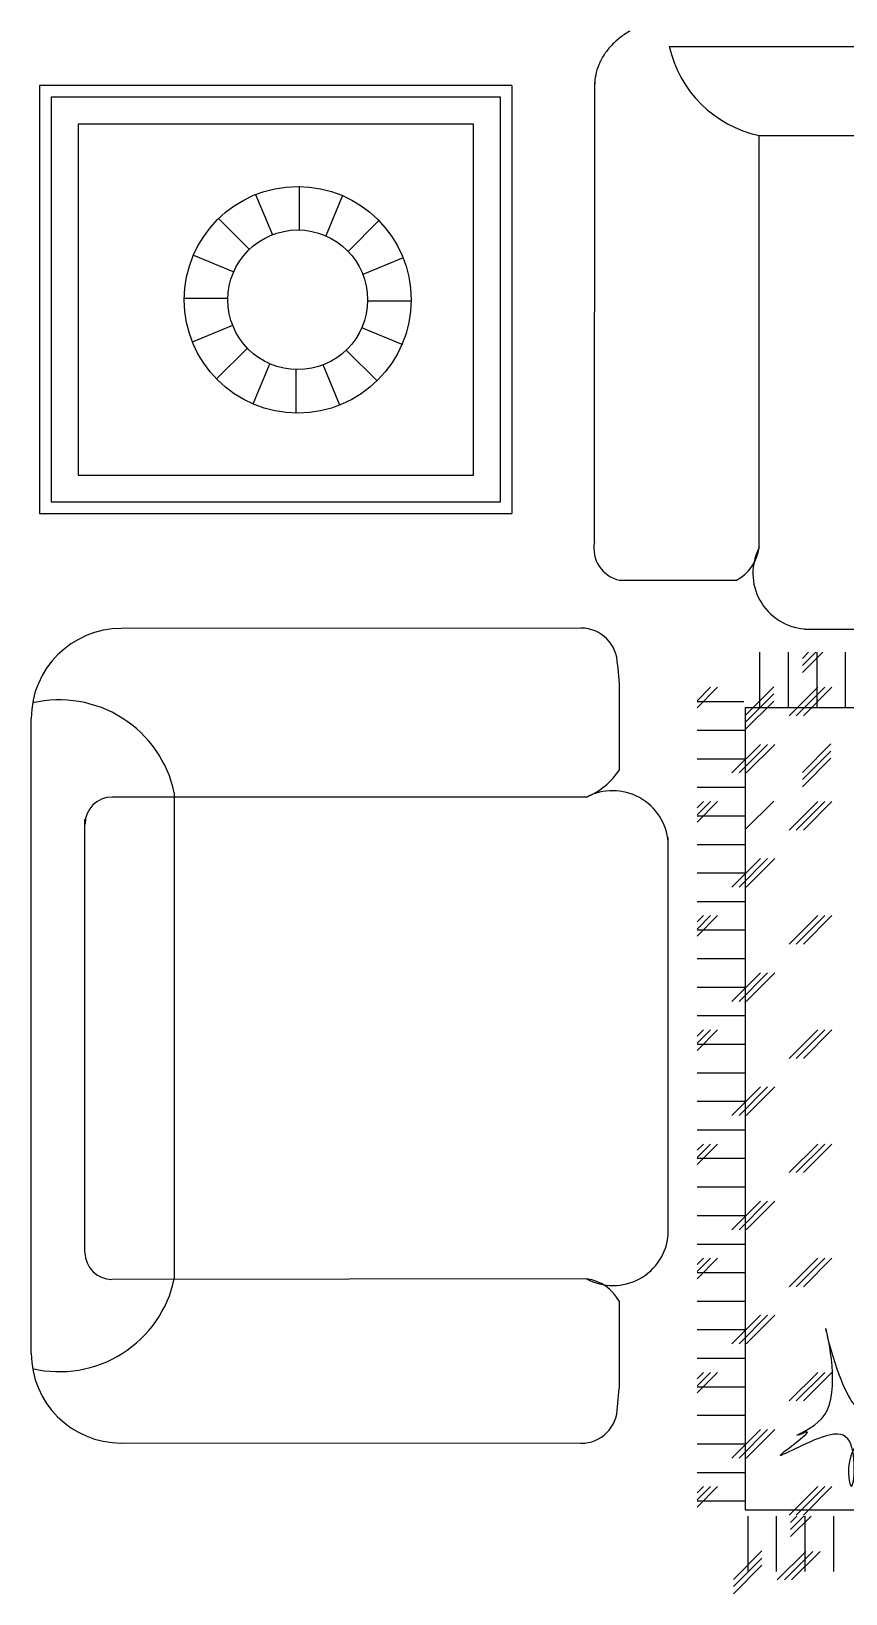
# Model space of a CAD drawing. Header units: inches. Extents: x 4.9 to 47.4, y 12.3 to 37.1.
# Drawn here: x 16.144 to 17.049, y 14.715 to 16.453 of the extents above; entities that cross this region are included whole.
import ezdxf

# ---------------------------------------------------------------- set-up
doc = ezdxf.new("R2010")
doc.units = ezdxf.units.IN
doc.header["$MEASUREMENT"] = 0
doc.layers.add('1', color=1, linetype='Continuous')
doc.layers.add('4', color=4, linetype='Continuous')

msp = doc.modelspace()

# ---------------------------------------------------------------- linework, layer by layer
at = {"layer": '1'}
for p, q in [((16.8532, 16.4364, -0.3429), (17.4652, 16.4364, -0.3429)), ((16.1661, 16.38, -0.3429), (16.1661, 15.9296, -0.3429)), ((16.6656, 16.38, -0.3429), (16.1661, 16.38, -0.3429)), ((16.6656, 15.9296, -0.3429), (16.6656, 16.38, -0.3429)), ((16.1961, 16.35, -0.3429), (16.1961, 15.9596, -0.3429)), ((16.6356, 16.35, -0.3429), (16.1961, 16.35, -0.3429)), ((16.6356, 15.9596, -0.3429), (16.6356, 16.35, -0.3429)), ((16.9533, 15.879, -0.3429), (16.9533, 16.3372, -0.3429)), ((16.9533, 16.3372, -0.3429), (18.566, 16.3372, -0.3429)), ((16.3935, 16.2717, -0.3429), (16.4121, 16.2269, -0.3429)), ((16.4419, 16.2807, -0.3429), (16.4419, 16.2322, -0.3429)), ((16.4901, 16.2705, -0.3429), (16.4715, 16.2257, -0.3429)), ((16.3523, 16.2449, -0.3429), (16.3865, 16.2106, -0.3429)), ((16.5306, 16.2426, -0.3429), (16.4964, 16.2083, -0.3429)), ((16.3244, 16.2043, -0.3429), (16.3692, 16.1857, -0.3429)), ((16.5574, 16.2013, -0.3429), (16.5127, 16.1828, -0.3429)), ((16.3142, 16.1562, -0.3429), (16.3627, 16.1562, -0.3429)), ((16.5664, 16.1529, -0.3429), (16.518, 16.1529, -0.3429)), ((16.3232, 16.1078, -0.3429), (16.368, 16.1263, -0.3429)), ((16.5562, 16.1048, -0.3429), (16.5114, 16.1233, -0.3429)), ((16.35, 16.0665, -0.3429), (16.3843, 16.1008, -0.3429)), ((16.5284, 16.0642, -0.3429), (16.4941, 16.0985, -0.3429)), ((16.3906, 16.0386, -0.3429), (16.4091, 16.0834, -0.3429)), ((16.4387, 16.0284, -0.3429), (16.4387, 16.0769, -0.3429)), ((16.4871, 16.0374, -0.3429), (16.4685, 16.0822, -0.3429)), ((16.1961, 15.9596, -0.3429), (16.6356, 15.9596, -0.3429)), ((16.1661, 15.9296, -0.3429), (16.6656, 15.9296, -0.3429)), ((16.9536, 15.7627, -0.3429), (16.9536, 15.7011, -0.3429)), ((16.9853, 15.7627, -0.3429), (16.9853, 15.7011, -0.3429)), ((17.0012, 15.7399, -0.3429), (17.024, 15.7627, -0.3429)), ((17.0012, 15.7478, -0.3429), (17.0161, 15.7627, -0.3429)), ((17.0012, 15.7557, -0.3429), (17.0081, 15.7627, -0.3429)), ((17.0171, 15.7627, -0.3429), (17.0171, 15.7011, -0.3429)), ((17.0488, 15.7627, -0.3429), (17.0488, 15.7011, -0.3429)), ((16.907, 15.7235, -0.3429), (16.8842, 15.7006, -0.3429)), ((16.8991, 15.7235, -0.3429), (16.8842, 15.7086, -0.3429)), ((16.9377, 15.6922, -0.3429), (16.9694, 15.724, -0.3429)), ((16.9377, 15.6843, -0.3429), (16.9694, 15.7161, -0.3429)), ((17.0182, 15.7235, -0.3429), (16.9864, 15.6917, -0.3429)), ((17.0261, 15.7235, -0.3429), (16.9944, 15.6917, -0.3429)), ((17.034, 15.7235, -0.3429), (17.0023, 15.6917, -0.3429)), ((16.8842, 15.7076, -0.3429), (16.9362, 15.7076, -0.3429)), ((16.9377, 15.6764, -0.3429), (16.9694, 15.7081, -0.3429)), ((16.9377, 15.7011, -0.3429), (16.9377, 14.8088, -0.3429)), ((16.9377, 15.7011, -0.3429), (18.5198, 15.7011, -0.3429)), ((16.8842, 15.6758, -0.3429), (16.9377, 15.6758, -0.3429)), ((16.9547, 15.66, -0.3429), (16.9229, 15.6282, -0.3429)), ((16.9626, 15.66, -0.3429), (16.9309, 15.6282, -0.3429)), ((16.9705, 15.66, -0.3429), (16.9388, 15.6282, -0.3429)), ((17.0012, 15.6287, -0.3429), (17.0329, 15.6605, -0.3429)), ((16.8842, 15.6441, -0.3429), (16.9377, 15.6441, -0.3429)), ((17.0012, 15.6208, -0.3429), (17.0329, 15.6526, -0.3429)), ((17.0012, 15.6129, -0.3429), (17.0329, 15.6446, -0.3429)), ((16.8842, 15.6123, -0.3429), (16.9377, 15.6123, -0.3429)), ((16.7613, 15.6014, -0.3429), (16.2339, 15.6014, -0.3429)), ((16.3031, 15.6062, -0.3429), (16.3031, 15.0649, -0.3429)), ((16.907, 15.5965, -0.3429), (16.8842, 15.5736, -0.3429)), ((16.8991, 15.5965, -0.3429), (16.8842, 15.5816, -0.3429)), ((16.8912, 15.5965, -0.3429), (16.8842, 15.5895, -0.3429)), ((16.9377, 15.5652, -0.3429), (16.9694, 15.597, -0.3429)), ((17.0182, 15.5965, -0.3429), (16.9864, 15.5647, -0.3429)), ((17.0261, 15.5965, -0.3429), (16.9944, 15.5647, -0.3429)), ((17.034, 15.5965, -0.3429), (17.0023, 15.5647, -0.3429)), ((16.2038, 15.0949, -0.3429), (16.2038, 15.5768, -0.3429)), ((16.8842, 15.5806, -0.3429), (16.9377, 15.5806, -0.3429)), ((16.8842, 15.5488, -0.3429), (16.9377, 15.5488, -0.3429)), ((16.9547, 15.533, -0.3429), (16.9229, 15.5012, -0.3429)), ((16.9626, 15.533, -0.3429), (16.9309, 15.5012, -0.3429)), ((16.9705, 15.533, -0.3429), (16.9388, 15.5012, -0.3429)), ((16.8842, 15.5171, -0.3429), (16.9377, 15.5171, -0.3429)), ((16.8842, 15.4853, -0.3429), (16.9377, 15.4853, -0.3429)), ((16.907, 15.4695, -0.3429), (16.8842, 15.4466, -0.3429)), ((16.8991, 15.4695, -0.3429), (16.8842, 15.4546, -0.3429)), ((16.8912, 15.4695, -0.3429), (16.8842, 15.4625, -0.3429)), ((17.0182, 15.4695, -0.3429), (16.9864, 15.4377, -0.3429)), ((17.0261, 15.4695, -0.3429), (16.9944, 15.4377, -0.3429)), ((17.034, 15.4695, -0.3429), (17.0023, 15.4377, -0.3429)), ((16.8842, 15.4536, -0.3429), (16.9377, 15.4536, -0.3429)), ((16.8842, 15.4218, -0.3429), (16.9377, 15.4218, -0.3429)), ((16.9547, 15.406, -0.3429), (16.9229, 15.3742, -0.3429)), ((16.9626, 15.406, -0.3429), (16.9309, 15.3742, -0.3429)), ((16.9705, 15.406, -0.3429), (16.9388, 15.3742, -0.3429)), ((16.8842, 15.3901, -0.3429), (16.9377, 15.3901, -0.3429)), ((16.8842, 15.3583, -0.3429), (16.9377, 15.3583, -0.3429)), ((16.907, 15.3425, -0.3429), (16.8842, 15.3196, -0.3429)), ((16.8991, 15.3425, -0.3429), (16.8842, 15.3276, -0.3429)), ((16.8912, 15.3425, -0.3429), (16.8842, 15.3355, -0.3429)), ((17.0182, 15.3425, -0.3429), (16.9864, 15.3107, -0.3429)), ((17.0261, 15.3425, -0.3429), (16.9944, 15.3107, -0.3429)), ((17.034, 15.3425, -0.3429), (17.0023, 15.3107, -0.3429)), ((16.8842, 15.3266, -0.3429), (16.9377, 15.3266, -0.3429)), ((16.8842, 15.2948, -0.3429), (16.9377, 15.2948, -0.3429)), ((16.9547, 15.279, -0.3429), (16.9229, 15.2472, -0.3429)), ((16.9626, 15.279, -0.3429), (16.9309, 15.2472, -0.3429)), ((16.9705, 15.279, -0.3429), (16.9388, 15.2472, -0.3429)), ((16.8842, 15.2631, -0.3429), (16.9377, 15.2631, -0.3429)), ((16.8842, 15.2313, -0.3429), (16.9377, 15.2313, -0.3429)), ((16.907, 15.2155, -0.3429), (16.8842, 15.1926, -0.3429)), ((16.8991, 15.2155, -0.3429), (16.8842, 15.2006, -0.3429)), ((16.8912, 15.2155, -0.3429), (16.8842, 15.2085, -0.3429)), ((17.0182, 15.2155, -0.3429), (16.9864, 15.1837, -0.3429)), ((17.0261, 15.2155, -0.3429), (16.9944, 15.1837, -0.3429)), ((17.034, 15.2155, -0.3429), (17.0023, 15.1837, -0.3429)), ((16.8842, 15.1996, -0.3429), (16.9377, 15.1996, -0.3429)), ((16.8842, 15.1678, -0.3429), (16.9377, 15.1678, -0.3429)), ((16.9547, 15.152, -0.3429), (16.9229, 15.1202, -0.3429)), ((16.9626, 15.152, -0.3429), (16.9309, 15.1202, -0.3429)), ((16.9705, 15.152, -0.3429), (16.9388, 15.1202, -0.3429)), ((16.8842, 15.1361, -0.3429), (16.9377, 15.1361, -0.3429)), ((16.8842, 15.1043, -0.3429), (16.9377, 15.1043, -0.3429)), ((16.907, 15.0885, -0.3429), (16.8842, 15.0656, -0.3429)), ((16.8991, 15.0885, -0.3429), (16.8842, 15.0736, -0.3429)), ((16.8912, 15.0885, -0.3429), (16.8842, 15.0815, -0.3429)), ((17.0182, 15.0885, -0.3429), (16.9864, 15.0567, -0.3429)), ((17.0261, 15.0885, -0.3429), (16.9944, 15.0567, -0.3429)), ((17.034, 15.0885, -0.3429), (17.0023, 15.0567, -0.3429)), ((16.8842, 15.0726, -0.3429), (16.9377, 15.0726, -0.3429)), ((16.7613, 15.0656, -0.3429), (16.2336, 15.0649, -0.3429)), ((16.8842, 15.0408, -0.3429), (16.9377, 15.0408, -0.3429)), ((16.9547, 15.025, -0.3429), (16.9229, 14.9932, -0.3429)), ((16.9626, 15.025, -0.3429), (16.9309, 14.9932, -0.3429)), ((16.9705, 15.025, -0.3429), (16.9388, 14.9932, -0.3429)), ((16.8842, 15.0091, -0.3429), (16.9377, 15.0091, -0.3429)), ((16.8842, 14.9773, -0.3429), (16.9377, 14.9773, -0.3429)), ((16.8912, 14.9615, -0.3429), (16.8842, 14.9545, -0.3429)), ((16.907, 14.9615, -0.3429), (16.8842, 14.9386, -0.3429)), ((16.8991, 14.9615, -0.3429), (16.8842, 14.9466, -0.3429)), ((17.0182, 14.9615, -0.3429), (16.9864, 14.9297, -0.3429)), ((17.0261, 14.9615, -0.3429), (16.9944, 14.9297, -0.3429)), ((17.034, 14.9615, -0.3429), (17.0023, 14.9297, -0.3429)), ((16.8842, 14.9456, -0.3429), (16.9377, 14.9456, -0.3429)), ((16.8842, 14.9138, -0.3429), (16.9377, 14.9138, -0.3429)), ((16.9547, 14.898, -0.3429), (16.9229, 14.8662, -0.3429)), ((16.9626, 14.898, -0.3429), (16.9309, 14.8662, -0.3429)), ((16.9705, 14.898, -0.3429), (16.9388, 14.8662, -0.3429)), ((16.8842, 14.8821, -0.3429), (16.9377, 14.8821, -0.3429)), ((16.8842, 14.8503, -0.3429), (16.9377, 14.8503, -0.3429)), ((16.907, 14.8345, -0.3429), (16.8842, 14.8116, -0.3429)), ((16.8991, 14.8345, -0.3429), (16.8842, 14.8196, -0.3429)), ((16.8912, 14.8345, -0.3429), (16.8842, 14.8275, -0.3429)), ((17.0182, 14.8345, -0.3429), (16.9864, 14.8027, -0.3429)), ((17.0261, 14.8345, -0.3429), (16.9944, 14.8027, -0.3429)), ((17.034, 14.8345, -0.3429), (17.0023, 14.8027, -0.3429)), ((16.8842, 14.8186, -0.3429), (16.9377, 14.8186, -0.3429)), ((16.9377, 14.8088, -0.3429), (18.5198, 14.8088, -0.3429)), ((16.9404, 14.8016, -0.3429), (16.9404, 14.74, -0.3429)), ((16.9721, 14.8016, -0.3429), (16.9721, 14.74, -0.3429)), ((16.988, 14.7947, -0.3429), (16.995, 14.8016, -0.3429)), ((16.988, 14.7867, -0.3429), (17.0029, 14.8016, -0.3429)), ((16.988, 14.7788, -0.3429), (17.0108, 14.8016, -0.3429)), ((17.0039, 14.8016, -0.3429), (17.0039, 14.74, -0.3429)), ((17.0356, 14.8016, -0.3429), (17.0356, 14.74, -0.3429)), ((16.9245, 14.7312, -0.3429), (16.9562, 14.7629, -0.3429)), ((16.9245, 14.7232, -0.3429), (16.9562, 14.755, -0.3429)), ((17.005, 14.7624, -0.3429), (16.9732, 14.7306, -0.3429)), ((17.0129, 14.7624, -0.3429), (16.9812, 14.7306, -0.3429)), ((17.0208, 14.7624, -0.3429), (16.9891, 14.7306, -0.3429)), ((16.9245, 14.7153, -0.3429), (16.9562, 14.747, -0.3429))]:
    msp.add_line(p, q, dxfattribs=at)
for radius in [0.1261, 0.0777]:
    msp.add_circle((16.4403, 16.1545, -0.3429), radius, dxfattribs=at)
for centre, radius, start, end in [((16.9806, 16.4649, -0.3429), 0.1306, 192.6001, 257.9174), ((16.1754, 15.5789, -0.3429), 0.1306, 12.0826, 103.2039), ((16.2339, 15.5714, -0.3429), 0.03, 90, 180), ((16.2338, 15.0949, -0.3429), 0.03, 180, 270), ((16.1754, 15.0929, -0.3429), 0.1306, 256.7905, 347.9174)]:
    msp.add_arc(centre, radius, start, end, dxfattribs=at)
msp.add_spline([(16.995, 14.8915, -0.3429), (17.029, 14.9198, -0.3429), (17.0271, 15.0103, -0.3429), (17.0516, 14.9368, -0.3429), (17.0592, 14.9254, -0.3429), (17.0648, 14.9801, -0.3429), (17.0629, 15.0009, -0.3429), (17.0761, 14.965, -0.3429), (17.0856, 14.9273, -0.3429), (17.1063, 14.9707, -0.3429), (17.1082, 14.933, -0.3429), (17.129, 14.916, -0.3429), (17.1007, 14.916, -0.3429), (17.1158, 14.899, -0.3429), (17.1441, 14.8764, -0.3429), (17.0931, 14.8971, -0.3429), (17.0818, 14.8896, -0.3429), (17.095, 14.8387, -0.3429), (17.0686, 14.8839, -0.3429), (17.0573, 14.8745, -0.3429), (17.0554, 14.8349, -0.3429), (17.0516, 14.8877, -0.3429), (17.0233, 14.8896, -0.3429), (16.978, 14.8707, -0.3429), (17.0063, 14.8953, -0.3429), (16.9969, 14.8915, -0.3429)], degree=3, dxfattribs=at)
at = {"layer": '4'}
for p, q in [((16.1533, 16.3929, -0.3429), (16.1533, 15.9167, -0.3429)), ((16.6784, 16.3929, -0.3429), (16.1533, 16.3929, -0.3429)), ((16.6784, 16.3929, -0.3429), (16.6784, 15.9167, -0.3429)), ((16.7701, 15.8852, -0.3429), (16.7705, 16.3962, -0.3429)), ((16.1533, 15.9167, -0.3429), (16.6784, 15.9167, -0.3429)), ((16.7551, 15.7894, -0.3429), (16.2441, 15.789, -0.3429)), ((17.0034, 15.7883, -0.3429), (17.4452, 15.7883, -0.3429)), ((16.7958, 15.7486, -0.3429), (16.7976, 15.7278, -0.3429)), ((16.1441, 14.9829, -0.3429), (16.1441, 15.6889, -0.3429)), ((16.852, 15.1149, -0.3429), (16.852, 15.5568, -0.3429)), ((16.7958, 14.9233, -0.3429), (16.7976, 14.9441, -0.3429)), ((16.7551, 14.8825, -0.3429), (16.2441, 14.8829, -0.3429))]:
    msp.add_line(p, q, dxfattribs=at)
for centre, radius, start, end in [((16.8494, 16.3803, -0.3429), 0.0831, 128.0785, 137.3096), ((16.8553, 16.3729, -0.3429), 0.0926, 119.8284, 128.1167), ((16.8371, 16.3901, -0.3429), 0.0673, 146.92, 157.5261), ((16.8431, 16.3862, -0.3429), 0.0745, 137.3847, 146.9791), ((16.8325, 16.3921, -0.3429), 0.0623, 157.6856, 168.5938), ((16.83, 16.3926, -0.3429), 0.0597, 168.5152, 179.8932), ((16.8058, 15.8781, -0.3429), 0.0364, 168.7434, 257.6709), ((16.905, 15.8855, -0.3429), 0.0487, 298.0292, 352.3035), ((17.0083, 15.8503, -0.3429), 0.0621, 152.4275, 265.456), ((16.8926, 54.3236, -0.3429), 38.4811, 269.85923, 270.05259), ((16.2441, 15.6889, -0.3429), 0.1, 90, 180), ((16.7551, 15.7488, -0.3429), 0.0405, 0.0021, 90.0021), ((-4.316, 15.6578, -0.3429), 21.1139, 359.92901, 0.19004), ((16.7293, 15.6772, -0.3429), 0.0823, 292.9052, 326.3923), ((16.7902, 15.5465, -0.3429), 0.062, 4.5325, 117.7221), ((16.7907, 15.1196, -0.3429), 0.0615, 241.4621, 355.6303), ((16.7548, 15.0173, -0.3429), 0.0487, 28.0292, 82.3035), ((-4.316, 15.0141, -0.3429), 21.1139, 359.80996, 0.07099), ((16.2441, 14.9829, -0.3429), 0.1, 180, 270), ((16.7551, 14.9231, -0.3429), 0.0405, 269.9979, 359.9979)]:
    msp.add_arc(centre, radius, start, end, dxfattribs=at)

doc.saveas('drawing.dxf')
